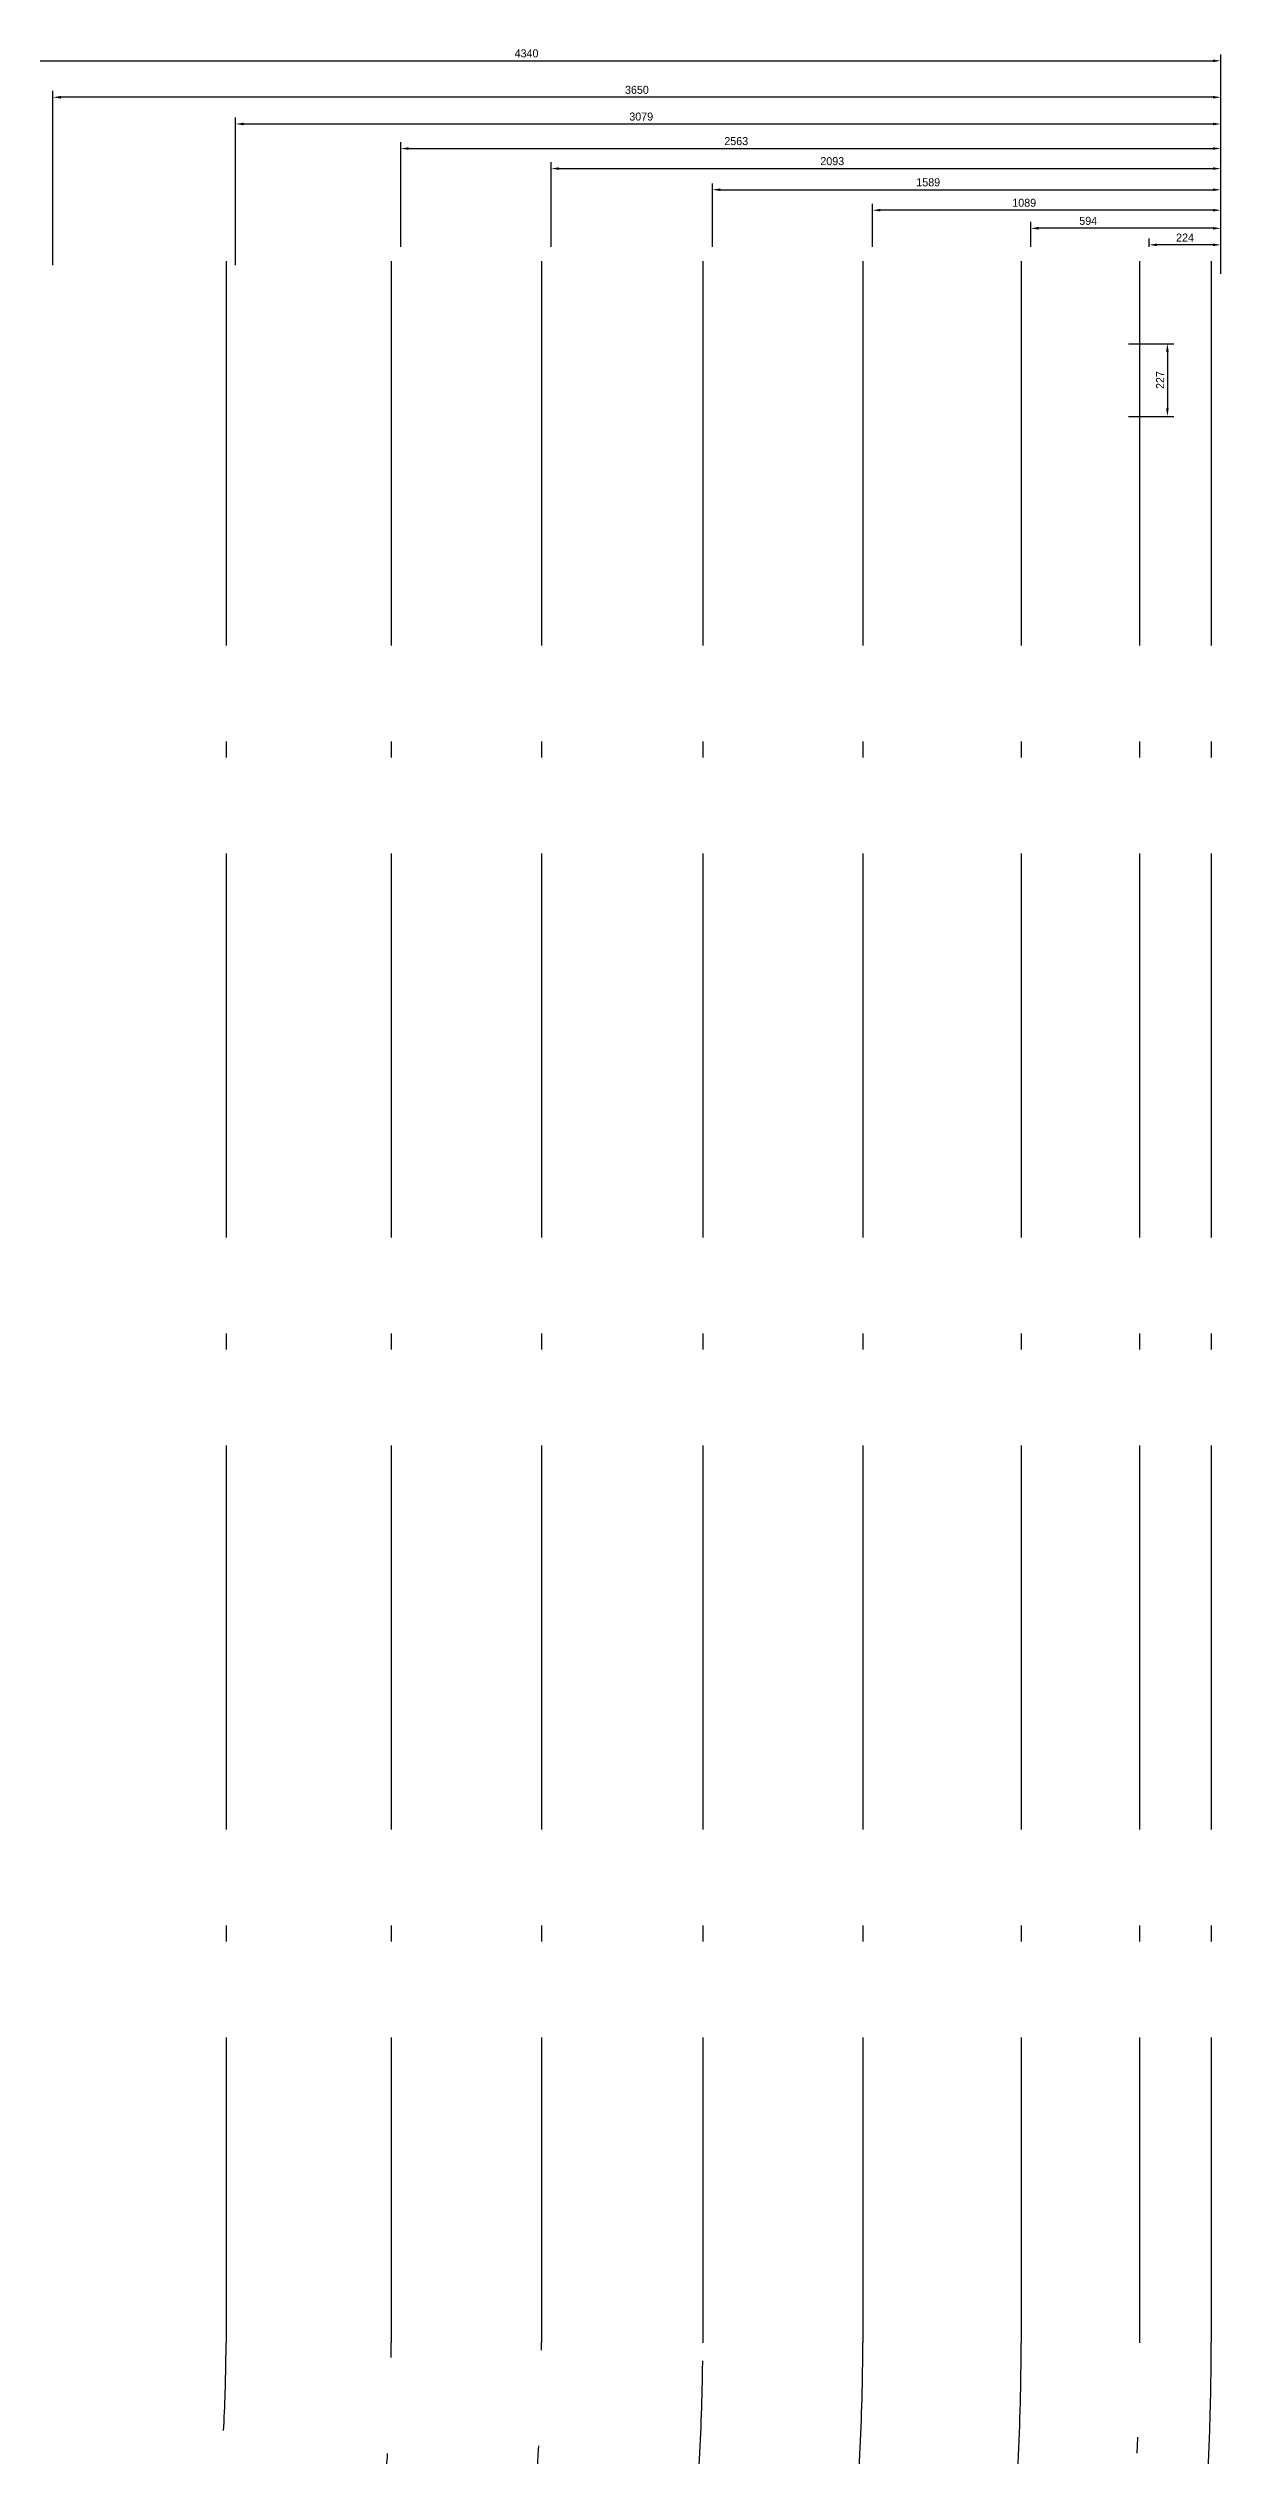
# Model space of a CAD drawing. Header units: millimetres. Extents: x -6992 to 8791, y -4147 to 31792.
# Drawn here: x 5126 to 8791, y 3377 to 10901 of the extents above; entities that cross this region are included whole.
import ezdxf

# ---------------------------------------------------------------- set-up
doc = ezdxf.new("R2010")
doc.units = ezdxf.units.MM
doc.header["$PDMODE"] = 34
doc.header["$PDSIZE"] = 25
doc.linetypes.add('ACAD_ISO10W100', pattern=[18.5, 12, -3, 0.5, -3])
doc.layers.add('08 Размеры', color=7, linetype='Continuous')
doc.layers.add('100 noprint', color=1, linetype='Continuous', plot=False)
doc.styles.get("Standard").update_dxf_attribs({"font": 'Ubuntu-R.ttf'})
doc.dimstyles.new('ISO-25', dxfattribs={"dimtxt": 2.5, "dimasz": 2.5, "dimexe": 1.25, "dimexo": 0.625, "dimtad": 1, "dimtxsty": 'Standard', "dimcen": 2.5, "dimadec": 0, "dimazin": 0, "dimtfac": 1, "dimtmove": 0, "dimatfit": 3, "dimfxl": 1, "dimarcsym": 0})

# ---------------------------------------------------------------- blocks, each defined once
blk = doc.blocks.new('*D2437')
at = {"layer": '08 Размеры', "color": 0, "lineweight": -2}
for p, q in [((8567.1, 10280.1), (8567.1, 10306.1)), ((8766.2, 10286.1), (8592.1, 10286.1)), ((8791.2, 10195.1), (8791.2, 10306.1))]:
    blk.add_line(p, q, dxfattribs=at)
at = {"layer": '08 Размеры', "color": 0}
for points in [[(8592.1, 10290.2), (8592.1, 10281.9), (8567.1, 10286.1)], [(8766.2, 10281.9), (8766.2, 10290.2), (8791.2, 10286.1)]]:
    blk.add_solid(points, dxfattribs=at)
at = {"layer": 'Defpoints', "color": 0}
for p in [(8567.1, 10286.1), (8567.1, 10280.1), (8791.2, 10195.1)]:
    blk.add_point(p, dxfattribs=at)
at = {"layer": '08 Размеры', "color": 0, "insert": (8679.2, 10308.9), "char_height": 25, "attachment_point": 5}
blk.add_mtext('224', dxfattribs=at)
blk = doc.blocks.new('*D2438')
at = {"layer": '08 Размеры', "color": 0, "lineweight": -2}
for p, q in [((8197.1, 10280.1), (8197.1, 10357.8)), ((8766.2, 10337.8), (8222.1, 10337.8)), ((8791.2, 10195.1), (8791.2, 10357.8))]:
    blk.add_line(p, q, dxfattribs=at)
at = {"layer": '08 Размеры', "color": 0}
for points in [[(8222.1, 10342), (8222.1, 10333.7), (8197.1, 10337.8)], [(8766.2, 10333.7), (8766.2, 10342), (8791.2, 10337.8)]]:
    blk.add_solid(points, dxfattribs=at)
at = {"layer": 'Defpoints', "color": 0}
for p in [(8197.1, 10337.8), (8197.1, 10280.1), (8791.2, 10195.1)]:
    blk.add_point(p, dxfattribs=at)
at = {"layer": '08 Размеры', "color": 0, "insert": (8376.7, 10360.9), "char_height": 25, "attachment_point": 5}
blk.add_mtext('594', dxfattribs=at)
blk = doc.blocks.new('*D2439')
at = {"layer": '08 Размеры', "color": 0, "lineweight": -2}
for p, q in [((7702.1, 10280.1), (7702.1, 10414.4)), ((8766.2, 10394.4), (7727.1, 10394.4)), ((8791.2, 10195.1), (8791.2, 10414.4))]:
    blk.add_line(p, q, dxfattribs=at)
at = {"layer": '08 Размеры', "color": 0}
for points in [[(7727.1, 10398.5), (7727.1, 10390.2), (7702.1, 10394.4)], [(8766.2, 10390.2), (8766.2, 10398.5), (8791.2, 10394.4)]]:
    blk.add_solid(points, dxfattribs=at)
at = {"layer": 'Defpoints', "color": 0}
for p in [(7702.1, 10394.4), (7702.1, 10280.1), (8791.2, 10195.1)]:
    blk.add_point(p, dxfattribs=at)
at = {"layer": '08 Размеры', "color": 0, "insert": (8176.7, 10417.4), "char_height": 25, "attachment_point": 5}
blk.add_mtext('1089', dxfattribs=at)
blk = doc.blocks.new('*D2440')
at = {"layer": '08 Размеры', "color": 0, "lineweight": -2}
for p, q in [((7202.1, 10280.1), (7202.1, 10478.3)), ((7227.1, 10458.3), (8766.2, 10458.3)), ((8791.2, 10195.1), (8791.2, 10478.3))]:
    blk.add_line(p, q, dxfattribs=at)
at = {"layer": '08 Размеры', "color": 0}
for points in [[(7227.1, 10462.5), (7227.1, 10454.1), (7202.1, 10458.3)], [(8766.2, 10454.1), (8766.2, 10462.5), (8791.2, 10458.3)]]:
    blk.add_solid(points, dxfattribs=at)
at = {"layer": 'Defpoints', "color": 0}
for p in [(8791.2, 10458.3), (7202.1, 10280.1), (8791.2, 10195.1)]:
    blk.add_point(p, dxfattribs=at)
at = {"layer": '08 Размеры', "color": 0, "insert": (7876.7, 10481.4), "char_height": 25, "attachment_point": 5}
blk.add_mtext('1589', dxfattribs=at)
blk = doc.blocks.new('*D2441')
at = {"layer": '08 Размеры', "color": 0, "lineweight": -2}
for p, q in [((6698.1, 10280.1), (6698.1, 10544.4)), ((8791.2, 10195.1), (8791.2, 10544.4)), ((6723.1, 10524.4), (8766.2, 10524.4))]:
    blk.add_line(p, q, dxfattribs=at)
at = {"layer": '08 Размеры', "color": 0}
for points in [[(6723.1, 10528.6), (6723.1, 10520.3), (6698.1, 10524.4)], [(8766.2, 10520.3), (8766.2, 10528.6), (8791.2, 10524.4)]]:
    blk.add_solid(points, dxfattribs=at)
at = {"layer": 'Defpoints', "color": 0}
for p in [(8791.2, 10524.4), (6698.1, 10280.1), (8791.2, 10195.1)]:
    blk.add_point(p, dxfattribs=at)
at = {"layer": '08 Размеры', "color": 0, "insert": (7576.7, 10547.5), "char_height": 25, "attachment_point": 5}
blk.add_mtext('2093', dxfattribs=at)
blk = doc.blocks.new('*D2442')
at = {"layer": '08 Размеры', "color": 0, "lineweight": -2}
for p, q in [((6228.1, 10280.1), (6228.1, 10607)), ((6253.1, 10587), (8766.2, 10587)), ((8791.2, 10195.1), (8791.2, 10607))]:
    blk.add_line(p, q, dxfattribs=at)
at = {"layer": '08 Размеры', "color": 0}
for points in [[(6253.1, 10591.2), (6253.1, 10582.9), (6228.1, 10587)], [(8766.2, 10582.9), (8766.2, 10591.2), (8791.2, 10587)]]:
    blk.add_solid(points, dxfattribs=at)
at = {"layer": 'Defpoints', "color": 0}
for p in [(8791.2, 10587), (6228.1, 10280.1), (8791.2, 10195.1)]:
    blk.add_point(p, dxfattribs=at)
at = {"layer": '08 Размеры', "color": 0, "insert": (7276.7, 10610.1), "char_height": 25, "attachment_point": 5}
blk.add_mtext('2563', dxfattribs=at)
blk = doc.blocks.new('*D2443')
at = {"layer": '08 Размеры', "color": 0, "lineweight": -2}
for p, q in [((5712.1, 10222.1), (5712.1, 10683.8)), ((8791.2, 10195.1), (8791.2, 10683.8)), ((5737.1, 10663.8), (8766.2, 10663.8))]:
    blk.add_line(p, q, dxfattribs=at)
at = {"layer": '08 Размеры', "color": 0}
for points in [[(5737.1, 10668), (5737.1, 10659.7), (5712.1, 10663.8)], [(8766.2, 10659.7), (8766.2, 10668), (8791.2, 10663.8)]]:
    blk.add_solid(points, dxfattribs=at)
at = {"layer": 'Defpoints', "color": 0}
for p in [(8791.2, 10663.8), (5712.1, 10222.1), (8791.2, 10195.1)]:
    blk.add_point(p, dxfattribs=at)
at = {"layer": '08 Размеры', "color": 0, "insert": (6979.7, 10686.9), "char_height": 25, "attachment_point": 5}
blk.add_mtext('3079', dxfattribs=at)
blk = doc.blocks.new('*D2453')
at = {"layer": '08 Размеры', "color": 0, "lineweight": -2}
for p, q in [((4451.2, 10222.1), (4451.2, 10881.3)), ((4476.2, 10861.3), (8766.2, 10861.3)), ((8791.2, 10222.1), (8791.2, 10881.3))]:
    blk.add_line(p, q, dxfattribs=at)
at = {"layer": '08 Размеры', "color": 0}
for points in [[(4476.2, 10865.4), (4476.2, 10857.1), (4451.2, 10861.3)], [(8766.2, 10857.1), (8766.2, 10865.4), (8791.2, 10861.3)]]:
    blk.add_solid(points, dxfattribs=at)
at = {"layer": 'Defpoints', "color": 0}
for p in [(8791.2, 10861.3), (4451.2, 10222.1), (8791.2, 10222.1)]:
    blk.add_point(p, dxfattribs=at)
at = {"layer": '08 Размеры', "color": 0, "insert": (6621.2, 10884.3), "char_height": 25, "attachment_point": 5}
blk.add_mtext('4340', dxfattribs=at)
blk = doc.blocks.new('*D2457')
at = {"layer": '08 Размеры', "color": 0, "lineweight": -2}
for p, q in [((5141.1, 10222.1), (5141.1, 10767.3)), ((8791.2, 10222.1), (8791.2, 10767.3)), ((8766.2, 10747.3), (5166.1, 10747.3))]:
    blk.add_line(p, q, dxfattribs=at)
at = {"layer": '08 Размеры', "color": 0}
for points in [[(5166.1, 10751.4), (5166.1, 10743.1), (5141.1, 10747.3)], [(8766.2, 10743.1), (8766.2, 10751.4), (8791.2, 10747.3)]]:
    blk.add_solid(points, dxfattribs=at)
at = {"layer": 'Defpoints', "color": 0}
for p in [(5141.1, 10747.3), (5141.1, 10222.1), (8791.2, 10222.1)]:
    blk.add_point(p, dxfattribs=at)
at = {"layer": '08 Размеры', "color": 0, "insert": (6966.2, 10770.3), "char_height": 25, "attachment_point": 5}
blk.add_mtext('3650', dxfattribs=at)
blk = doc.blocks.new('*D2458')
at = {"layer": '08 Размеры', "color": 0, "lineweight": -2}
for p, q in [((8502.1, 9977.1), (8644.1, 9977.1)), ((8624.1, 9952.1), (8624.1, 9775.1)), ((8502.1, 9750.1), (8644.1, 9750.1))]:
    blk.add_line(p, q, dxfattribs=at)
at = {"layer": '08 Размеры', "color": 0}
for points in [[(8628.3, 9952.1), (8620, 9952.1), (8624.1, 9977.1)], [(8620, 9775.1), (8628.3, 9775.1), (8624.1, 9750.1)]]:
    blk.add_solid(points, dxfattribs=at)
at = {"layer": 'Defpoints', "color": 0}
for p in [(8502.1, 9977.1), (8502.1, 9750.1), (8624.1, 9750.1)]:
    blk.add_point(p, dxfattribs=at)
at = {"layer": '08 Размеры', "color": 0, "insert": (8601.4, 9863.6), "char_height": 25, "attachment_point": 5, "rotation": 90}
blk.add_mtext('227', dxfattribs=at)

msp = doc.modelspace()

# ---------------------------------------------------------------- linework, layer by layer
at = {"layer": '100 noprint', "color": 1, "linetype": 'ACAD_ISO10W100', "lineweight": -2, "ltscale": 100}
for points in [[(8761.2, 10234.6), (8761.2, 3730, -1), (-6992.2, 3730)], [(8537.1, 10234.6), (8537.1, 3730, -1), (-6768.1, 3730)], [(8167.1, 10234.6), (8167.1, 3730, -1), (-6398.1, 3730)], [(7672.1, 10234.6), (7672.1, 3730, -1), (-5903.1, 3730)], [(7172.1, 10234.6), (7172.1, 3730, -1), (-5403.1, 3730)], [(6668.1, 10234.6), (6668.1, 3730, -1), (-4899.1, 3730)], [(6198.1, 10234.6), (6198.1, 3730, -1), (-4429.1, 3730)], [(5682.1, 10234.6), (5682.1, 3730, -1), (-3913.1, 3730)]]:
    msp.add_lwpolyline(points, format="xyb", dxfattribs=at)

# ---------------------------------------------------------------- dimensions: what is measured, and where the dimension line sits
at = {"layer": '08 Размеры', "color": 5}
dim = msp.add_linear_dim(base=(8791.2, 10861.3, 127.9), p1=(4451.2, 10222.1), p2=(8791.2, 10222.1), dimstyle='ISO-25', override={"dimtxt": 25, "dimasz": 25, "dimexe": 20, "dimexo": 0, "dimgap": 10, "dimdec": 0}, dxfattribs=at)
dim.commit()
dim.dimension.update_dxf_attribs({"geometry": '*D2453', "text_midpoint": (6621.2, 10861.3, 127.9), "dimtype": 160})
at = {"layer": '08 Размеры'}
for base, p1, p2, picture, middle in [((5141.1, 10747.3), (8791.2, 10222.1), (5141.1, 10222.1), '*D2457', (6966.2, 10770.3)), ((8567.1, 10286.1), (8791.2, 10195.1), (8567.1, 10280.1), '*D2437', (8679.2, 10308.9))]:
    dim = msp.add_linear_dim(base=base, p1=p1, p2=p2, dimstyle='ISO-25', override={"dimtxt": 25, "dimasz": 25, "dimexe": 20, "dimexo": 0, "dimgap": 10, "dimdec": 0}, dxfattribs=at)
    dim.commit()
    dim.dimension.update_dxf_attribs({"geometry": picture, "text_midpoint": middle})
for base, p1, p2, picture, middle in [((8791.2, 10663.8), (5712.1, 10222.1), (8791.2, 10195.1), '*D2443', (6979.7, 10663.8)), ((8791.2, 10587), (6228.1, 10280.1), (8791.2, 10195.1), '*D2442', (7276.7, 10587)), ((8791.2, 10524.4), (6698.1, 10280.1), (8791.2, 10195.1), '*D2441', (7576.7, 10524.4)), ((8791.2, 10458.3), (7202.1, 10280.1), (8791.2, 10195.1), '*D2440', (7876.7, 10458.3)), ((7702.1, 10394.4), (8791.2, 10195.1), (7702.1, 10280.1), '*D2439', (8176.7, 10394.4)), ((8197.1, 10337.8), (8791.2, 10195.1), (8197.1, 10280.1), '*D2438', (8376.7, 10337.8))]:
    dim = msp.add_linear_dim(base=base, p1=p1, p2=p2, dimstyle='ISO-25', override={"dimtxt": 25, "dimasz": 25, "dimexe": 20, "dimexo": 0, "dimgap": 10, "dimdec": 0}, dxfattribs=at)
    dim.commit()
    dim.dimension.update_dxf_attribs({"geometry": picture, "text_midpoint": middle, "dimtype": 160})
dim = msp.add_linear_dim(base=(8624.1, 9750.1), p1=(8502.1, 9977.1), p2=(8502.1, 9750.1), angle=90, dimstyle='ISO-25', override={"dimtxt": 25, "dimasz": 25, "dimexe": 20, "dimexo": 0, "dimgap": 10, "dimdec": 0}, dxfattribs=at)
dim.commit()
dim.dimension.update_dxf_attribs({"geometry": '*D2458', "text_midpoint": (8601.4, 9863.6)})

doc.saveas('drawing.dxf')
